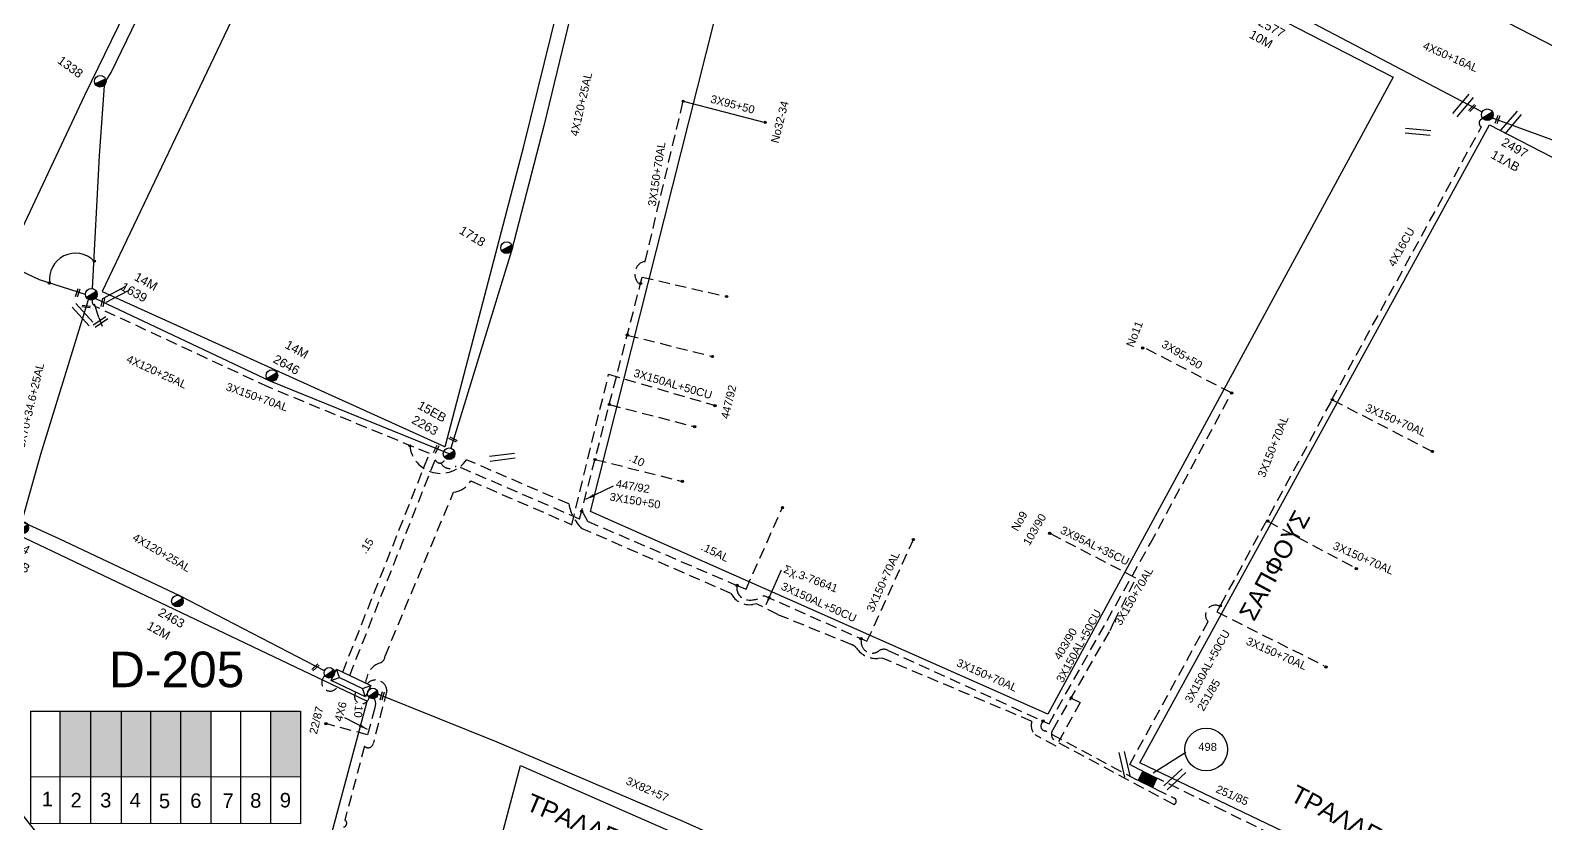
# Model space of a CAD drawing. Header units: millimetres. Extents: x 2087 to 5289, y 222 to 1137.
# Drawn here: x 2795.5 to 2965.9, y 467.4 to 556.6 of the extents above; entities that cross this region are included whole.
import ezdxf

# ---------------------------------------------------------------- set-up
doc = ezdxf.new("R2010")
doc.units = ezdxf.units.MM
doc.linetypes.add('DASHED', pattern=[19.05, 12.7, -6.35])
for name, color, linetype in [('Link Box 4 Διευθύνσεων', 7, 'Continuous'), ('Pillar OTE', 7, 'Continuous'), ('Άγνωστα', 7, 'Continuous'), ('Γυμνά εναέρια ΧΤ και ΦΟΠ (3Φ)   4x50+16AL', 7, 'Continuous'), ('Επιγραφές - Σχήματα', 7, 'Continuous'), ('Καλωδια ΧΤ    3Χ95+50', 7, 'DASHED'), ('Καλώδια ΧΤ   15AL', 7, 'DASHED'), ('Καλώδια ΧΤ   3x150+50CU', 7, 'DASHED'), ('Καλώδια ΧΤ   3x150+70AL', 7, 'DASHED'), ('Καλώδια ΧΤ   3x150AL+50CU', 7, 'DASHED'), ('Μηχανική τομή', 7, 'Continuous'), ('Στύλος ΦΜ', 7, 'Continuous'), ('Στύλος ΦΜ @ 1', 7, 'Continuous'), ('Συνδέσεις', 7, 'Continuous'), ('Συνεστραμμένα ΧΤ   3x70+54.6+25 AL', 7, 'SYN_LINE'), ('Συνεστραμμενα ΧΤ  4Χ120+25 Al', 7, 'Continuous'), ('Τομή', 7, 'Continuous'), ('Υποσταθμός εναέριος 2 στύλων', 7, 'Continuous'), ('Υποσταθμός πόλεως', 7, 'Continuous'), ('Υπόβαθρο ΔΕΗ', 7, 'Continuous'), ('Υπόγεια Καλώδια Δικτύου ΧΤ   .10', 7, 'DASHED'), ('Υπόγεια καλώδια Παροχών ΧΤ   .15', 7, 'DASHED'), ('Υπόγεια καλώδια Παροχών ΧΤ   4x16CU', 7, 'DASHED'), ('Υπόγεια καλώδια Παροχών ΧΤ   4x6', 7, 'DASHED')]:
    doc.layers.add(name, color=color, linetype=linetype)
doc.styles.add('arial', font='arial.ttf')
doc.styles.get("Standard").update_dxf_attribs({"font": 'arial.ttf'})
doc.linetypes.add('SYN_LINE', pattern='A,0.5,-0.0001,["/\\/\\/\\/",Standard,S=0.1,R=0,X=0,Y=-0.05],-0.25', length=0.7501)
doc.dimstyles.new('ISO-25', dxfattribs={"dimtxt": 2.5, "dimasz": 2.5, "dimexe": 1.25, "dimexo": 0.625, "dimtad": 1, "dimtxsty": 'Standard', "dimcen": 2.5, "dimadec": 0, "dimazin": 0, "dimtfac": 1, "dimtmove": 0, "dimatfit": 3, "dimfxl": 1, "dimarcsym": 0})

# ---------------------------------------------------------------- blocks, each defined once
blk = doc.blocks.new('ΤΟΜΗ')
at = {"layer": 'Τομή', "ltscale": 40}
for p, q in [((-5.68, 0), (5.68, 0)), ((5.68, -2.33), (-5.68, -2.33))]:
    blk.add_line(p, q, dxfattribs=at)
blk = doc.blocks.new('ΜΗΧΑΝΙΚΗ ΤΟΜΗ')
at = {"layer": 'Μηχανική τομή', "ltscale": 40}
for p, q in [((-1.89, 0.78), (1.89, 0.78)), ((1.89, 0), (-1.89, 0))]:
    blk.add_line(p, q, dxfattribs=at)
blk = doc.blocks.new('ΥΠΑΡΧΩΝ ΤΣΙΜΕΝΤΕΝΙΟΣ ΣΤΥΛΟΣ')
at = {"layer": 'Στύλος ΦΜ'}
blk.add_hatch(color=7, dxfattribs=at).paths.add_polyline_path([(-1.29, -2.28, 0.574793), (2.62, 0, 0.268822), (1.3, 2.27)])
at = {"layer": 'Στύλος ΦΜ', "color": 7}
blk.add_line((-1.29, -2.28), (1.3, 2.27), dxfattribs=at)
blk.add_circle((0, 0), 2.62, dxfattribs=at)
at = {"layer": 'Στύλος ΦΜ', "flags": 4}
for tag, p in [('ΤΥΠΟΣ', (-4.91, 3.03)), ('ΑΡΙΘΜΟΣ', (-4.68, 8.05))]:
    blk.add_attdef(tag, p, '', height=4, dxfattribs=at)
blk = doc.blocks.new('ΥΠΟΣΤΑΘΜΟΣ ΕΝΑΕΡΙΟΣ ΕΠΙ 2 ΣΤΥΛΩΝ')
at = {"layer": 'Υποσταθμός εναέριος 2 στύλων', "linetype": 'Continuous'}
for points in [[(-11.97, -2.11, 0.574793), (-8.45, -0.07, 0.268822), (-9.64, 1.98)], [(9.68, -2.15, 0.574793), (13.19, -0.1, 0.268822), (12.01, 1.95)]]:
    blk.add_hatch(color=256, dxfattribs=at).paths.add_polyline_path(points)
for p, q in [((-11.97, -2.11), (-9.64, 1.98)), ((9.68, -2.15), (12.01, 1.95))]:
    blk.add_line(p, q, dxfattribs=at)
for centre in [(-10.81, -0.07), (10.84, -0.1)]:
    blk.add_circle(centre, 2.36, dxfattribs=at)
at = {"layer": 'Υποσταθμός πόλεως', "linetype": 'Continuous', "ltscale": 40}
blk.add_lwpolyline([(-8.57, 2.82), (8.57, 2.82), (8.57, -2.82), (-8.57, -2.82)], close=True, dxfattribs=at)
for points in [[(-5.75, 0), (-8.57, 2.82)], [(-8.57, -2.82), (-5.75, 0)], [(-5.75, 0), (5.75, 0)], [(5.75, 0), (8.57, 2.82)], [(8.57, -2.82), (5.75, 0)]]:
    blk.add_lwpolyline(points, dxfattribs=at)
at = {"layer": 'Υποσταθμός εναέριος 2 στύλων', "ltscale": 40, "flags": 1}
for tag, p in [('ΜΕΤΑΣΧΗΜΑΤΙΣΜΟΣ', (14.09, 2.51)), ('ΙΣΧΥΣ', (14.07, -0.28)), ('ΑΡΙΘΜΟΣ', (14.19, -3))]:
    blk.add_attdef(tag, p, '', height=1.8, dxfattribs=at)
blk = doc.blocks.new('LINK BOX 4 ΑΝΑΧΩΡΗΣΕΩΝ')
at = {"layer": 'Link Box 4 Διευθύνσεων', "ltscale": 40}
blk.add_hatch(color=256, dxfattribs=at).paths.add_polyline_path([(-3.54, 0), (-3.54, -4.67), (3.54, -4.67), (3.54, 0)])
for p, q in [((-3.54, 0), (-5.33, 0)), ((5.33, 0), (3.54, 0)), ((-3.54, -4.67), (-5.33, -4.67)), ((5.33, -4.67), (3.54, -4.67))]:
    blk.add_line(p, q, dxfattribs=at)
blk.add_lwpolyline([(-3.54, -4.67), (-3.54, 0), (3.54, 0), (3.54, -4.67)], close=True, dxfattribs=at)
blk = doc.blocks.new('_ΣΥΝΔΕΣΗ')
at = {"layer": 'Συνδέσεις', "linetype": 'SYN_LINE', "ltscale": 40}
blk.add_hatch(color=256, dxfattribs=at).paths.add_polyline_path([(0.5, -0.01, 1), (-0.5, -0.01, 1)])
at = {"layer": 'Συνδέσεις'}
blk.add_circle((0, -0.01), 0.5, dxfattribs=at)
blk = doc.blocks.new('τομή_')
at = {"layer": 'Επιγραφές - Σχήματα'}
for p, q in [((-1.29, -0.22), (0.13, 0.75)), ((-1.08, -0.46), (0.34, 0.51)), ((-0.66, 0.62), (-0.29, -0.37))]:
    blk.add_line(p, q, dxfattribs=at)

msp = doc.modelspace()

# ---------------------------------------------------------------- hatches: boundary and pattern name
at = {"layer": 'Καλώδια ΧΤ   3x150AL+50CU', "linetype": 'DASHED', "ltscale": 0.1}
h = msp.add_hatch(color=85, dxfattribs=at)
h.dxf.hatch_style = 1
h.paths.add_polyline_path([(2802.34, 480.09), (2798.9, 480.09), (2798.9, 472.73), (2802.34, 472.73)])
h = msp.add_hatch(color=1, dxfattribs=at)
h.dxf.hatch_style = 1
h.paths.add_polyline_path([(2805.78, 480.09), (2802.34, 480.09), (2802.34, 472.73), (2805.78, 472.72)])
h = msp.add_hatch(color=133, dxfattribs=at)
h.dxf.hatch_style = 1
h.paths.add_polyline_path([(2809.07, 480.09), (2805.78, 480.09), (2805.78, 472.72), (2809.07, 472.72)])
h = msp.add_hatch(color=30, dxfattribs=at)
h.dxf.hatch_style = 1
h.paths.add_polyline_path([(2809.07, 472.72), (2812.46, 472.72), (2812.46, 480.09), (2809.07, 480.09)])
h = msp.add_hatch(color=6, dxfattribs=at)
h.dxf.hatch_style = 1
h.paths.add_polyline_path([(2812.46, 472.72), (2815.86, 472.71), (2815.86, 480.09), (2812.46, 480.09)])
h = msp.add_hatch(color=5, dxfattribs=at)
h.dxf.hatch_style = 1
h.paths.add_polyline_path([(2825.9, 480.09), (2822.58, 480.09), (2822.58, 472.71), (2825.9, 472.7)])

# ---------------------------------------------------------------- linework, layer by layer
at = {"layer": 'Pillar OTE', "ltscale": 40}
for points in [[(2795.57, 467.45), (2795.57, 480.09), (2825.9, 480.09), (2825.9, 467.42), (2795.57, 467.45)], [(2798.9, 467.45), (2798.9, 480.09)], [(2802.34, 467.45), (2802.34, 480.09)], [(2805.78, 467.44), (2805.78, 480.09)], [(2809.07, 467.44), (2809.07, 480.09)], [(2812.46, 467.44), (2812.46, 480.09)], [(2815.86, 467.43), (2815.86, 480.09)], [(2819.19, 467.43), (2819.19, 480.09)], [(2822.58, 467.43), (2822.58, 480.09)], [(2795.57, 472.73), (2825.9, 472.7)]]:
    msp.add_lwpolyline(points, dxfattribs=at)
at = {"layer": 'Άγνωστα', "color": 133, "linetype": 'SYN_LINE', "ltscale": 10}
for points in [[(2802.53, 527.59), (2803.3, 542.53), (2803.86, 550.43)], [(2801.74, 526.91), (2796.58, 528.57), (2781.83, 535.54), (2763.4, 544.5)]]:
    msp.add_lwpolyline(points, dxfattribs=at)
at = {"layer": 'Άγνωστα', "color": 133}
msp.add_lwpolyline([(2868.95, 548.67), (2878.16, 546.28)], dxfattribs=at)
at = {"layer": 'Άγνωστα', "color": 133, "linetype": 'DASHED', "ltscale": 0.1}
for points in [[(2864.16, 528.17), (2864.35, 528.88), (2873.83, 526.7)], [(2862.66, 522.37), (2872.24, 519.96)], [(2860.64, 514.55), (2870.24, 512.07)]]:
    msp.add_lwpolyline(points, dxfattribs=at)
at = {"layer": 'Άγνωστα', "linetype": 'DASHED', "ltscale": 0.1}
msp.add_lwpolyline([(2833.26, 483.26), (2833.33, 483.72, -0.28062), (2834.82, 485.48, 0.303931), (2835.42, 486.25), (2843.13, 504.69), (2843.38, 504.74, 0.213548), (2845.07, 505.97), (2856.44, 501.04), (2860.56, 517.96), (2872.53, 514.44)], format="xyb", dxfattribs=at)
at = {"layer": 'Άγνωστα', "color": 30, "linetype": 'DASHED', "ltscale": 0.1}
msp.add_lwpolyline([(2919.87, 495.04), (2910.17, 500.07)], dxfattribs=at)
at = {"layer": 'Άγνωστα', "color": 85}
msp.add_lwpolyline([(2905.8, 451.06), (2891.36, 457.52), (2884.38, 460.75), (2868.96, 467.67), (2848.04, 476.59), (2834.61, 481.97)], dxfattribs=at)
at = {"layer": 'Άγνωστα', "color": 7}
msp.add_arc((2800.6, 528.66), 2.91, 44.1406, 189.0692, dxfattribs=at)
at = {"layer": 'Γυμνά εναέρια ΧΤ και ΦΟΠ (3Φ)   4x50+16AL', "color": 2, "linetype": 'Continuous', "ltscale": 0.1}
msp.add_lwpolyline([(2905.84, 574.83), (2936.87, 558.98), (2958.8, 547.45)], dxfattribs=at)
at = {"layer": 'Γυμνά εναέρια ΧΤ και ΦΟΠ (3Φ)   4x50+16AL', "color": 133, "linetype": 'Continuous', "ltscale": 0.1}
msp.add_lwpolyline([(2959.93, 546.78), (3021.78, 524.23)], dxfattribs=at)
at = {"layer": 'Επιγραφές - Σχήματα'}
msp.add_lwpolyline([(2925.49, 475.44), (2921.8, 473.11)], dxfattribs=at)
msp.add_circle((2927.77, 475.76), 2.41, dxfattribs=at)
at = {"layer": 'Καλωδια ΧΤ    3Χ95+50', "color": 133, "linetype": 'DASHED', "ltscale": 0.1}
msp.add_lwpolyline([(2930.63, 515.85), (2920.61, 521.04)], dxfattribs=at)
at = {"layer": 'Καλώδια ΧΤ   15AL', "color": 133, "ltscale": 0.1}
msp.add_lwpolyline([(2857.53, 502.56), (2857.7, 502.35), (2858.2, 501.43), (2874.99, 494.22)], dxfattribs=at)
at = {"layer": 'Καλώδια ΧΤ   3x150+50CU', "color": 133, "linetype": 'DASHED', "ltscale": 0.1}
msp.add_lwpolyline([(2857.3, 501.67), (2864.16, 528.17)], dxfattribs=at)
at = {"layer": 'Καλώδια ΧΤ   3x150+50CU', "color": 133, "ltscale": 0.1}
msp.add_lwpolyline([(2874.99, 494.22), (2874.98, 493.98, 0.37966), (2876.1, 492.6, 0.207669), (2878.02, 493.09), (2888.94, 488.23)], format="xyb", dxfattribs=at)
at = {"layer": 'Καλώδια ΧΤ   3x150+50CU', "color": 27, "ltscale": 0.1}
msp.add_lwpolyline([(2965.94, 451.16), (2929.84, 468.82), (2922.63, 472.35)], dxfattribs=at)
at = {"layer": 'Καλώδια ΧΤ   3x150+70AL', "color": 133, "ltscale": 0.1}
for points in [[(2864.16, 528.17), (2863.93, 528.2, -0.568487), (2864.55, 530.64, 0.226732), (2864.68, 530.65), (2868.95, 548.67)], [(2888.94, 488.23), (2888.96, 487.8, 0.467909), (2890.51, 486.64, 0.10044), (2890.96, 486.85, -0.302557), (2891.99, 486.9), (2909.41, 478.96)]]:
    msp.add_lwpolyline(points, format="xyb", dxfattribs=at)
at = {"layer": 'Καλώδια ΧΤ   3x150+70AL', "color": 30, "linetype": 'DASHED', "ltscale": 0.1}
msp.add_lwpolyline([(2830.66, 484.47), (2840.41, 509.04), (2822.35, 516.49), (2802.9, 525.55, -0.341851), (2802.48, 526.3)], format="xyb", dxfattribs=at)
at = {"layer": 'Καλώδια ΧΤ   3x150+70AL', "color": 133, "ltscale": 0.1}
for points in [[(2909.41, 478.96), (2910.09, 478.65), (2921.5, 498.95), (2930.63, 515.85)], [(2888.94, 488.23), (2889.62, 487.93), (2894.84, 499.38)]]:
    msp.add_lwpolyline(points, dxfattribs=at)
at = {"layer": 'Καλώδια ΧΤ   3x150+70AL', "color": 30, "ltscale": 0.1}
for points in [[(2929.42, 492.03), (2941.94, 515.09), (2953.2, 509.27)], [(2934.67, 501.45), (2944.4, 496.25)], [(2929.35, 491.93), (2928.97, 491.24), (2941, 485.2)]]:
    msp.add_lwpolyline(points, dxfattribs=at)
msp.add_lwpolyline([(2922.12, 471.3), (2924.18, 470.3, -0.699653), (2924.11, 469.57), (2910.82, 476.7, -0.464416), (2910.54, 478), (2916.97, 489.15), (2917.39, 490.07), (2917.39, 490.07), (2919.87, 495.04)], format="xyb", dxfattribs=at)
at = {"layer": 'Καλώδια ΧΤ   3x150AL+50CU', "color": 30, "linetype": 'DASHED', "ltscale": 0.1}
for points in [[(2941.9, 515.11), (2958.71, 545.78, -0.760136), (2958.91, 546.69)], [(2912.58, 481.54), (2913.61, 481.06), (2910.88, 476.13), (2910.88, 476.13), (2908.54, 477.42, -0.278259), (2908.15, 478.93), (2891.34, 486.05), (2890.84, 486.01, -0.264484), (2888.44, 487.16, 0.183061), (2887.84, 487.57), (2879.59, 490.93), (2877.19, 492.14), (2876.78, 492.08, -0.326096), (2874.32, 493.31), (2857.52, 500.63, -0.147043), (2856.09, 503.37), (2844.58, 508.35, -0.699674), (2838.2, 509.95)], [(2920.24, 473.51), (2919.18, 474.09), (2927.98, 490.14, -0.818397), (2929.24, 491.88)]]:
    msp.add_lwpolyline(points, format="xyb", dxfattribs=at)
at = {"layer": 'Καλώδια ΧΤ   3x150AL+50CU', "color": 133, "linetype": 'DASHED', "ltscale": 0.1}
for points in [[(2831.45, 484.1), (2841.06, 508.34, 0.853897), (2842.16, 508.57)], [(2857.3, 501.67), (2843.43, 507.67, -0.518053), (2841.71, 507.98)], [(2919.93, 472.36), (2909.66, 477.85, -0.672733), (2909.39, 478.84)]]:
    msp.add_lwpolyline(points, format="xyb", dxfattribs=at)
at = {"layer": 'Καλώδια ΧΤ   3x150AL+50CU', "color": 6, "linetype": 'DASHED', "ltscale": 0.1}
msp.add_arc((2829.25, 483.29), 0.955, 127.5322, 350.4635, dxfattribs=at)
at = {"layer": 'Καλώδια ΧΤ   3x150AL+50CU', "color": 85, "linetype": 'DASHED', "ltscale": 0.1}
msp.add_arc((2832.81, 481.73), 0.822, 144.3367, 353.8639, dxfattribs=at)
at = {"layer": 'Συνεστραμμένα ΧΤ   3x70+54.6+25 AL', "color": 133, "ltscale": 10}
msp.add_lwpolyline([(2804.05, 551), (2804.62, 551.87), (2811.02, 565.15), (2814.89, 573.42)], dxfattribs=at)
at = {"layer": 'Συνεστραμμένα ΧΤ   3x70+54.6+25 AL', "color": 6, "linetype": 'SYN_LINE', "ltscale": 10}
msp.add_lwpolyline([(2794.59, 501.36), (2796.7, 508.98), (2799.53, 518.09), (2802.07, 526.37)], dxfattribs=at)
at = {"layer": 'Συνεστραμμενα ΧΤ  4Χ120+25 Al', "color": 27, "linetype": 'SYN_LINE', "ltscale": 10}
for points in [[(2864.38, 593.14), (2861.66, 581.39), (2859.85, 573.96), (2858.01, 566.38), (2857.11, 561.69), (2853.28, 545.9), (2849.65, 531.85), (2842.83, 509.65)], [(2842.63, 509.02), (2822.49, 517.19), (2802.84, 526.47)]]:
    msp.add_lwpolyline(points, dxfattribs=at)
at = {"layer": 'Συνεστραμμενα ΧΤ  4Χ120+25 Al', "color": 6, "linetype": 'SYN_LINE', "ltscale": 10}
msp.add_lwpolyline([(2828.6, 484.6), (2828.6, 484.6), (2812.41, 493.02), (2812.41, 493.02), (2798.77, 499.45), (2794.59, 501.36), (2781.48, 507.19), (2778.24, 508.71)], dxfattribs=at)
at = {"layer": 'Υπόβαθρο ΔΕΗ'}
for points in [[(2793.42, 531.83), (2764.13, 545.36), (2803.15, 624.62), (2830.6, 609.65), (2815.18, 577.14), (2801.64, 549.31), (2793.42, 531.83)], [(2879.82, 586.86), (2948.81, 551.37), (2909.94, 479.72), (2858.51, 502.53), (2879.82, 586.86)], [(2959.61, 546.01), (3005.88, 522.14), (2967.65, 451.57), (2920.29, 474.28), (2959.61, 546.01)], [(2803.24, 524.34), (2802.74, 525.84)], [(2814.24, 443.59), (2823.59, 444.56), (2833.38, 481.03), (2833.38, 481.18), (2778.05, 507.56), (2772.83, 499.09), (2791.61, 472.19), (2801.9, 459.2), (2808.6, 450.74), (2814.24, 443.59)], [(2866.6, 401.38), (2835.06, 415.22), (2850.66, 473.97), (2895.57, 454.24), (2866.6, 401.38)]]:
    msp.add_lwpolyline(points, dxfattribs=at)
for points in [[(2803.61, 527.28), (2842.1, 509.85, 0.581532), (2842.21, 509.93), (2851.02, 543.59), (2856.43, 565.51), (2863.25, 592.68), (2861.04, 593.7), (2850.81, 598.95), (2840.5, 604.58), (2803.61, 527.28)], [(3012, 531.54, -0.436171), (3011.88, 531.51), (3010.96, 531.88), (2990.07, 542.89), (2915.73, 581.13)]]:
    msp.add_lwpolyline(points, format="xyb", dxfattribs=at)
at = {"layer": 'Υπόγεια Καλώδια Δικτύου ΧΤ   .10', "color": 133, "ltscale": 0.1}
for points in [[(2859.04, 508.38), (2868.85, 505.91)], [(2874.99, 494.22), (2876.02, 493.78), (2880.11, 502.96)]]:
    msp.add_lwpolyline(points, dxfattribs=at)
at = {"layer": 'Υπόγεια Καλώδια Δικτύου ΧΤ   .10', "color": 1, "linetype": 'DASHED', "ltscale": 0.1}
msp.add_lwpolyline([(2833.43, 483.16, -0.66652), (2835.62, 482.4), (2834.12, 476.51, -0.624399), (2833.11, 476.12), (2830.89, 467.83, -0.741564), (2830.75, 467.05)], format="xyb", dxfattribs=at)
at = {"layer": 'Υπόγεια καλώδια Παροχών ΧΤ   4x6', "color": 85, "linetype": 'DASHED', "ltscale": 0.1}
msp.add_lwpolyline([(2834.19, 481.5, -0.267041), (2834.27, 480.44), (2833.46, 477.42), (2828.78, 478.67)], format="xyb", dxfattribs=at)

# ---------------------------------------------------------------- block references
at = {"layer": 'Link Box 4 Διευθύνσεων', "xscale": 0.25, "yscale": 0.25, "zscale": 0.25, "rotation": 334.115521358969}
msp.add_blockref('LINK BOX 4 ΑΝΑΧΩΡΗΣΕΩΝ', (2921.43, 472.93), dxfattribs=at)
at = {"layer": 'Επιγραφές - Σχήματα'}
msp.add_blockref('τομή_', (2803.9, 523.72), dxfattribs=at)
at = {"layer": 'Μηχανική τομή'}
for p, xscale, yscale, zscale, rotation in [((2957.75, 547.83), 0.2499999999999999, 0.2499999999999999, 0.2499999999999999, 45.55630448887703), ((2960.62, 546.57), 0.2499999999999999, 0.2499999999999999, 0.2499999999999999, 70.27049181867478), ((2800.76, 527.14), 0.2499999999999997, 0.2499999999999997, 0.2499999999999997, 253.1782892810216), ((2801.8, 525.48), 0.2499999999999997, 0.2499999999999997, 0.2499999999999997, 353.6046619897515), ((2803.78, 526.01), 0.2499999999999997, 0.2499999999999997, 0.2499999999999997, 77.22515109266956), ((2841.26, 509.48), 0.2499999999999997, 0.2499999999999997, 0.2499999999999997, 63.76098027314353), ((2843.12, 510.7), 0.2499999999999997, 0.2499999999999997, 0.2499999999999997, 154.4503021852994), ((2827.53, 485.08), 0.2499999999999997, 0.2499999999999997, 0.2499999999999997, 222.7383833790302), ((2835, 481.82), 0.2499999999999997, 0.2499999999999997, 0.2499999999999997, 253.8922308621095)]:
    msp.add_blockref('ΜΗΧΑΝΙΚΗ ΤΟΜΗ', p, dxfattribs=dict(at, xscale=xscale, yscale=yscale, zscale=zscale, rotation=rotation))
at = {"layer": 'Στύλος ΦΜ @ 1', "ltscale": 40}
ref = msp.add_blockref('ΥΠΑΡΧΩΝ ΤΣΙΜΕΝΤΕΝΙΟΣ ΣΤΥΛΟΣ', (2936.61, 558.39), dxfattribs=dict(at, xscale=0.2499999999999997, yscale=0.2499999999999997, zscale=0.2499999999999997, rotation=331.0369859136696))
ref.add_attrib('ΤΥΠΟΣ', '2577', (2933.54, 557.25), dxfattribs={"layer": 'Στύλος ΦΜ', "height": 1, "rotation": 331.037, "flags": 4})
ref.add_attrib('ΑΡΙΘΜΟΣ', '10Μ', (2932.51, 555.86), dxfattribs={"layer": 'Στύλος ΦΜ', "height": 1, "rotation": 331.037, "flags": 4})
ref = msp.add_blockref('ΥΠΑΡΧΩΝ ΤΣΙΜΕΝΤΕΝΙΟΣ ΣΤΥΛΟΣ', (2803.4, 550.9), dxfattribs=dict(at, xscale=0.2499999999999999, yscale=0.2499999999999999, zscale=0.2499999999999999, rotation=323.6809996662815))
ref.add_attrib('ΤΥΠΟΣ', '1338', (2798.49, 553.04), dxfattribs={"layer": 'Στύλος ΦΜ', "height": 1, "rotation": 323.681, "flags": 4})
ref = msp.add_blockref('ΥΠΑΡΧΩΝ ΤΣΙΜΕΝΤΕΝΙΟΣ ΣΤΥΛΟΣ', (2959.38, 547.14), dxfattribs=dict(at, xscale=0.2499999999999997, yscale=0.2499999999999997, zscale=0.2499999999999997, rotation=331.0369859136696))
ref.add_attrib('ΤΥΠΟΣ', '2497', (2960.87, 543.75), dxfattribs={"layer": 'Στύλος ΦΜ', "height": 1, "rotation": 331.037, "flags": 4})
ref.add_attrib('ΑΡΙΘΜΟΣ', '11ΛB', (2959.68, 542.34), dxfattribs={"layer": 'Στύλος ΦΜ', "height": 1, "rotation": 331.037, "flags": 4})
ref = msp.add_blockref('ΥΠΑΡΧΩΝ ΤΣΙΜΕΝΤΕΝΙΟΣ ΣΤΥΛΟΣ', (2849.09, 532.19), dxfattribs=dict(at, xscale=0.2499999999999999, yscale=0.2499999999999999, zscale=0.2499999999999999, rotation=328.5976317749534))
ref.add_attrib('ΤΥΠΟΣ', '1718', (2843.66, 533.87), dxfattribs={"layer": 'Στύλος ΦΜ', "height": 1, "rotation": 328.5976, "flags": 4})
ref = msp.add_blockref('ΥΠΑΡΧΩΝ ΤΣΙΜΕΝΤΕΝΙΟΣ ΣΤΥΛΟΣ', (2802.39, 526.95), dxfattribs=dict(at, xscale=0.2499999999999997, yscale=0.2499999999999997, zscale=0.2499999999999997, rotation=331.0369859136696))
ref.add_attrib('ΤΥΠΟΣ', '14M', (2807.11, 528.61), dxfattribs={"layer": 'Στύλος ΦΜ', "height": 1, "rotation": 331.037, "flags": 4})
ref.add_attrib('ΑΡΙΘΜΟΣ', '1639', (2805.6, 527.5), dxfattribs={"layer": 'Στύλος ΦΜ', "height": 1, "rotation": 331.037, "flags": 4})
ref = msp.add_blockref('ΥΠΑΡΧΩΝ ΤΣΙΜΕΝΤΕΝΙΟΣ ΣΤΥΛΟΣ', (2822.7, 517.81), dxfattribs=dict(at, xscale=0.2499999999999997, yscale=0.2499999999999997, zscale=0.2499999999999997, rotation=331.0369859136696))
ref.add_attrib('ΤΥΠΟΣ', '14M', (2824.07, 520.97), dxfattribs={"layer": 'Στύλος ΦΜ', "height": 1, "rotation": 331.037, "flags": 4})
ref.add_attrib('ΑΡΙΘΜΟΣ', '2646', (2822.74, 519.35), dxfattribs={"layer": 'Στύλος ΦΜ', "height": 1, "rotation": 331.037, "flags": 4})
ref = msp.add_blockref('ΥΠΑΡΧΩΝ ΤΣΙΜΕΝΤΕΝΙΟΣ ΣΤΥΛΟΣ', (2842.63, 509.02), dxfattribs=dict(at, xscale=0.2499999999999997, yscale=0.2499999999999997, zscale=0.2499999999999997, rotation=331.0369859136696))
ref.add_attrib('ΤΥΠΟΣ', '15EB', (2838.98, 514.16), dxfattribs={"layer": 'Στύλος ΦΜ', "height": 1, "rotation": 331.037, "flags": 4})
ref.add_attrib('ΑΡΙΘΜΟΣ', '2263', (2838.32, 512.53), dxfattribs={"layer": 'Στύλος ΦΜ', "height": 1, "rotation": 331.037, "flags": 4})
ref = msp.add_blockref('ΥΠΑΡΧΩΝ ΤΣΙΜΕΝΤΕΝΙΟΣ ΣΤΥΛΟΣ', (2794.68, 500.71), dxfattribs=dict(at, xscale=0.2499999999999997, yscale=0.2499999999999997, zscale=0.2499999999999997, rotation=331.0369859136696))
ref.add_attrib('ΤΥΠΟΣ', '2464', (2792.41, 499.14), dxfattribs={"layer": 'Στύλος ΦΜ', "height": 1, "rotation": 331.037, "flags": 4})
ref.add_attrib('ΑΡΙΘΜΟΣ', '14ΛB', (2792.14, 497.18), dxfattribs={"layer": 'Στύλος ΦΜ', "height": 1, "rotation": 331.037, "flags": 4})
ref = msp.add_blockref('ΥΠΑΡΧΩΝ ΤΣΙΜΕΝΤΕΝΙΟΣ ΣΤΥΛΟΣ', (2812.08, 492.45), dxfattribs=dict(at, xscale=0.2499999999999997, yscale=0.2499999999999997, zscale=0.2499999999999997, rotation=331.0369859136696))
ref.add_attrib('ΤΥΠΟΣ', '2463', (2809.81, 490.88), dxfattribs={"layer": 'Στύλος ΦΜ', "height": 1, "rotation": 331.037, "flags": 4})
ref.add_attrib('ΑΡΙΘΜΟΣ', '12Μ', (2808.53, 489.36), dxfattribs={"layer": 'Στύλος ΦΜ', "height": 1, "rotation": 331.037, "flags": 4})
at = {"layer": 'Συνδέσεις', "xscale": 0.25, "yscale": 0.25, "zscale": 0.25}
for p in [(2868.95, 548.67), (2878.17, 546.29), (2802.72, 530.68), (2797.68, 528.21), (2864.16, 528.17), (2873.83, 526.7), (2862.66, 522.38), (2872.24, 519.96), (2920.61, 520.91), (2860.64, 514.56), (2930.63, 515.86), (2941.94, 515.09), (2872.53, 514.44), (2870.24, 512.07), (2838.21, 509.91), (2859.04, 508.38), (2953.2, 509.28), (2868.85, 505.91), (2880.12, 502.97), (2857.53, 502.56), (2934.67, 501.45), (2894.84, 499.38), (2910.17, 500.07), (2944.65, 496.1), (2874.99, 494.22), (2929.36, 491.92), (2888.94, 488.23), (2941.25, 485.05), (2912.58, 481.55), (2909.41, 478.97), (2828.77, 478.66)]:
    msp.add_blockref('_ΣΥΝΔΕΣΗ', p, dxfattribs=at)
at = {"layer": 'Τομή', "xscale": 0.2499999999999998, "yscale": 0.2499999999999998, "zscale": 0.2499999999999998}
for p, rotation in [((2956.88, 547.99), 229.5875695090656), ((2962.28, 546.09), 229.5875695090656), ((2951.61, 545.5), 354.7408788564262), ((2805.02, 527.19), 27.94984475996645), ((2801.61, 524.86), 312.2793129561661), ((2848.58, 508.91), 7.100696514472515), ((2918.3, 474.04), 103.2523041999074), ((2924.03, 472.63), 43.09051457879568)]:
    msp.add_blockref('ΤΟΜΗ', p, dxfattribs=dict(at, rotation=rotation))
at = {"layer": 'Υποσταθμός εναέριος 2 στύλων', "xscale": 0.2499999999999999, "yscale": 0.2499999999999999, "zscale": 0.2499999999999999, "rotation": 334.6559158593465}
msp.add_blockref('ΥΠΟΣΤΑΘΜΟΣ ΕΝΑΕΡΙΟΣ ΕΠΙ 2 ΣΤΥΛΩΝ', (2831.6, 483.25), dxfattribs=at)

# ---------------------------------------------------------------- texts
at = {"ltscale": 40, "insert": (2804.38, 486.77), "char_height": 4, "width": 21.1415, "attachment_point": 1, "style": 'arial'}
msp.add_mtext('D-205', dxfattribs=at)
at = {"ltscale": 30, "char_height": 1.63, "width": 11.2573, "attachment_point": 1}
for s, insert in [('1', (2796.81, 471.01)), ('2', (2800.05, 470.88)), ('3', (2803.38, 470.88)), ('4', (2806.69, 470.88)), ('5', (2809.99, 470.8)), ('6', (2813.51, 470.83)), ('7', (2817.14, 470.83)), ('8', (2820.25, 470.85)), ('9', (2823.58, 470.88))]:
    msp.add_mtext(s, dxfattribs=dict(at, insert=insert))
at = {"layer": 'Άγνωστα', "ltscale": 40, "char_height": 0.9, "width": 69.1904, "attachment_point": 1, "style": 'arial'}
for s, insert, rotation in [('4X120+25AL', (2856.23, 544.86), 77.2003), ('3X95+50', (2872.18, 549.39), 345.3668), ('Νο32-34', (2878.78, 544.09), 76.0763), ('Νο11', (2918.73, 521.25), 68.239), ('3X95+50', (2923.11, 521.86), 328.9562), ('4X120+25AL', (2806.62, 520.18), 335.3236), ('3X70+34.6+25AL', (2793.98, 509.79), 76.7553), ('447/92', (2873.17, 513.09), 76.4931), ('3X150+50', (2860.77, 504.66), 350.5318), ('447/92', (2861.47, 506.13), 350.1923), ('Νο9', (2905.78, 500.68), 59.6916), ('103/90', (2907.11, 499.07), 59.6916), ('4X120+25AL', (2807.38, 500.14), 329.6165), ('3X95AL+35CU', (2911.67, 500.93), 333.9963), ('403/90', (2910.58, 486.21), 59.6916), ('251/85', (2926.69, 480.45), 59.8277), ('22/87', (2826.88, 477.63), 76.0461), ('4Χ6', (2829.71, 479.05), 76.0461), ('3X82+57', (2862.79, 472.73), 336.1699), ('251/85', (2929.12, 471.81), 336.1699)]:
    msp.add_mtext(s, dxfattribs=dict(at, insert=insert, rotation=rotation))
at = {"layer": 'Γυμνά εναέρια ΧΤ και ΦΟΠ (3Φ)   4x50+16AL', "ltscale": 40, "insert": (2952.41, 555.4), "char_height": 0.9, "width": 69.1904, "attachment_point": 1, "rotation": 336.1699, "style": 'arial'}
msp.add_mtext('4X50+16AL', dxfattribs=at)
at = {"layer": 'Επιγραφές - Σχήματα', "ltscale": 40, "char_height": 2, "width": 21.1415, "attachment_point": 1, "style": 'arial'}
for s, insert, rotation in [('ΣA{\\fArial|b0|i0|c204|p34;ПФ}ΟΥΣ', (2931.38, 491.01), 61.6681), ('ΤΡΑΛΛΕΩΝ', (2851.91, 470.88), 337.0231), ('ΤΡΑΛΛΕΩΝ', (2938, 471.87), 332.134)]:
    msp.add_mtext(s, dxfattribs=dict(at, insert=insert, rotation=rotation))
at = {"layer": 'Επιγραφές - Σχήματα', "char_height": 0.9, "width": 8.5591, "attachment_point": 1}
for s, insert, rotation in [('Σχ.3-76641', (2880.48, 496.54), 338.8825), ('498', (2926.88, 476.52), 359.4102)]:
    msp.add_mtext(s, dxfattribs=dict(at, insert=insert, rotation=rotation))
at = {"layer": 'Καλώδια ΧΤ   15AL', "ltscale": 40, "insert": (2871.26, 499.07), "char_height": 0.9, "width": 69.1904, "attachment_point": 1, "rotation": 334.0485, "style": 'arial'}
msp.add_mtext('.15AL', dxfattribs=at)
at = {"layer": 'Καλώδια ΧΤ   3x150+50CU', "ltscale": 40, "char_height": 0.9, "width": 69.1904, "attachment_point": 1, "style": 'arial'}
for insert, rotation in [((2863.55, 518.58), 343.6528), ((2880.24, 494.61), 335.8004), ((2910.84, 483.63), 61.2248), ((2925.3, 481.34), 61.2248)]:
    msp.add_mtext('3X150AL+50CU', dxfattribs=dict(at, insert=insert, rotation=rotation))
at = {"layer": 'Καλώδια ΧΤ   3x150+70AL', "ltscale": 40, "char_height": 0.9, "width": 69.1904, "attachment_point": 1, "style": 'arial'}
for insert, rotation in [((2864.97, 536.93), 81.2892), ((2817.74, 517.04), 340.5375), ((2933.51, 506.6), 68.2552), ((2945.94, 514.69), 336.1699), ((2889.51, 491.49), 65.6422), ((2942.3, 499.17), 336.1699), ((2917.39, 490.07), 59.6413), ((2932.53, 488.45), 336.1699), ((2899.96, 486.01), 336.1699)]:
    msp.add_mtext('3X150+70AL', dxfattribs=dict(at, insert=insert, rotation=rotation))
at = {"layer": 'Υπόγεια Καλώδια Δικτύου ΧΤ   .10', "ltscale": 40, "char_height": 0.9, "width": 69.1904, "attachment_point": 1, "style": 'arial'}
for insert, rotation in [((2863.16, 509.1), 334.0485), ((2832.98, 481.04), 264.5933)]:
    msp.add_mtext('.10', dxfattribs=dict(at, insert=insert, rotation=rotation))
at = {"layer": 'Υπόγεια καλώδια Παροχών ΧΤ   .15', "ltscale": 40, "insert": (2832.5, 498.18), "char_height": 0.9, "width": 69.1904, "attachment_point": 1, "rotation": 56.7498, "style": 'arial'}
msp.add_mtext('.15', dxfattribs=at)
at = {"layer": 'Υπόγεια καλώδια Παροχών ΧΤ   4x16CU', "ltscale": 40, "insert": (2948.16, 530.41), "char_height": 0.9, "width": 69.1904, "attachment_point": 1, "rotation": 60.8629, "style": 'arial'}
msp.add_mtext('4X16CU', dxfattribs=at)

# ---------------------------------------------------------------- leaders
at = {"layer": 'Επιγραφές - Σχήματα', "ltscale": 40}
for points in [[(2858.01, 503.91), (2861.12, 505.4)], [(2878.27, 492.05), (2880, 495.95)], [(2833.45, 478.03), (2830.89, 479.32)]]:
    msp.add_leader(points, dimstyle='ISO-25', override={"dimasz": 1, "dimtad": 0}, dxfattribs=at)

doc.saveas('drawing.dxf')
